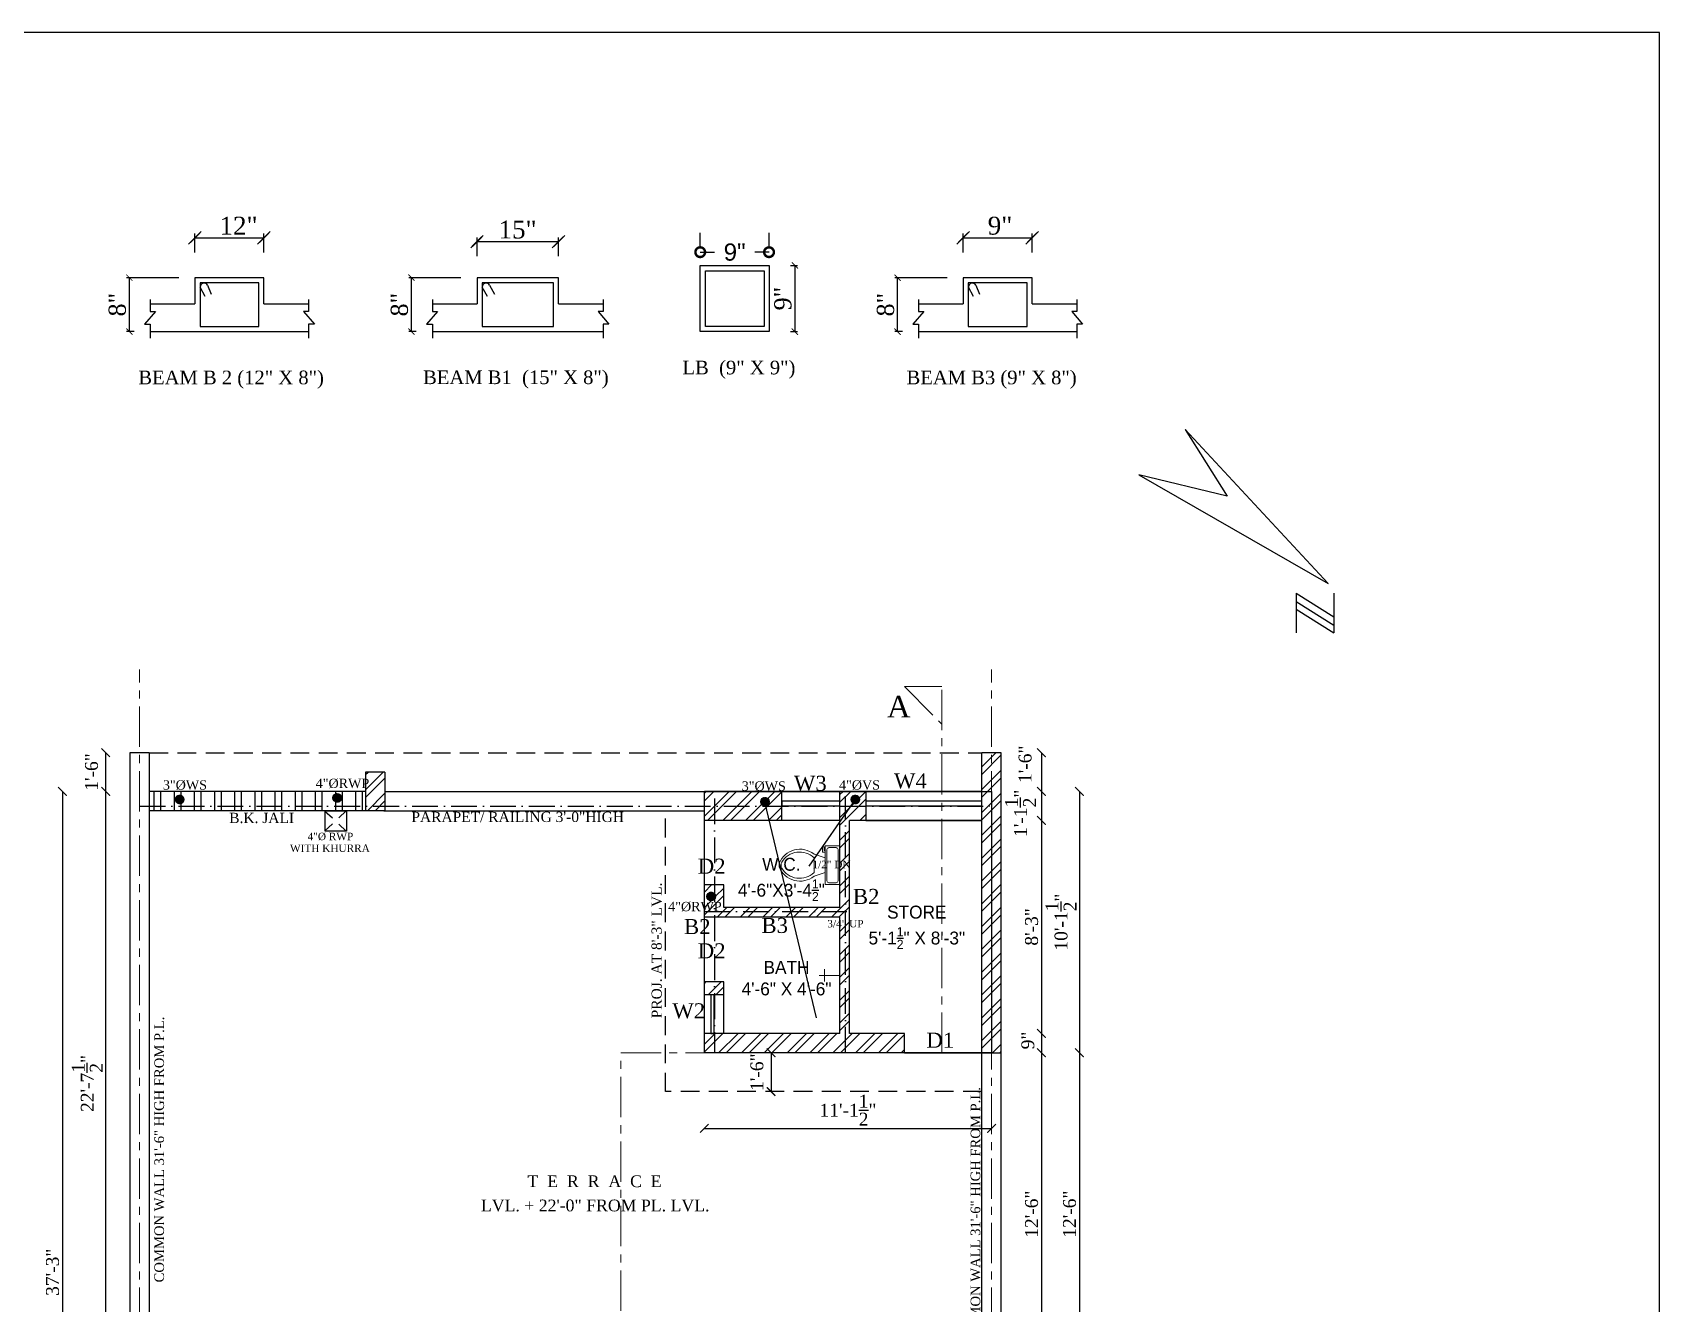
# Model space of a CAD drawing. Header units: feet. Extents: x -3489 to 100857, y -7396 to -4185.
# Drawn here: x 98859 to 99615, y -5627 to -5036 of the extents above; entities that cross this region are included whole.
import ezdxf
from ezdxf.enums import TextEntityAlignment as Align

# ---------------------------------------------------------------- set-up
doc = ezdxf.new("R2010")
doc.units = ezdxf.units.FT
doc.header["$MEASUREMENT"] = 0
for name, pattern in [('ACAD_ISO10W100', [18, 12, -3, 0, -3]), ('CENTER', [2, 1.25, -0.25, 0.25, -0.25]), ('DASHDOTX2', [2, 1, -0.5, 0, -0.5]), ('HIDDEN', [0.375, 0.25, -0.125])]:
    doc.linetypes.add(name, pattern=pattern)
for name, color, linetype, lineweight in [('BEAM', 5, 'DASHDOTX2', 30), ('Grid', 252, 'CENTER', 20), ('SANITARY', 140, 'Continuous', 13)]:
    doc.layers.add(name, color=color, linetype=linetype, lineweight=lineweight)
doc.layers.add('BLK_1_FLR_2_BLT_UP_AREA', color=7, linetype='Continuous', plot=False)
for name, color, linetype in [('DIMENSION', 5, 'Continuous'), ('JOINERY TEXT', 170, 'Continuous'), ('PROJECTION', 7, 'HIDDEN'), ('SEWERAGE', 163, 'Continuous'), ('SEWRAGE', 35, 'Continuous'), ('TEXT', 5, 'Continuous'), ('TOILET FIXTURES', 35, 'Continuous'), ('WALL', 1, 'Continuous')]:
    doc.layers.add(name, color=color, linetype=linetype)
doc.styles.add('33', font='arial.ttf', dxfattribs={"height": 8})
doc.styles.add('VEENI', font='times.ttf')
doc.styles.add('VEENU', font='times.ttf')
doc.styles.add('VINOD', font='times.ttf')
doc.dimstyles.new('Standard$0', dxfattribs={"dimtxt": 9, "dimasz": 9, "dimexe": 9, "dimexo": 9, "dimgap": 4.8125, "dimtad": 0, "dimdec": 3, "dimzin": 3, "dimdsep": 46, "dimlunit": 4, "dimtxsty": '33', "dimblk": 'DOTSMALL', "dimblk1": 'ARCHTICK', "dimblk2": 'ARCHTICK', "dimcen": 0.09, "dimclrd": 256, "dimclre": 256, "dimclrt": 256, "dimadec": 0, "dimazin": 0, "dimtfac": 0.75, "dimtdec": 3, "dimtix": 1, "dimtofl": 0, "dimtmove": 2, "dimatfit": 3, "dimldrblk": 'DOTSMALL', "dimfxl": 1, "dimtolj": 1, "dimtzin": 0, "dimlwd": -1, "dimlwe": -1, "dimarcsym": 0})
pattern_1 = [(45, (6150.185, -416.4895), (-5.30330086, 5.30330086), []), (45, (6153.7204, -416.4895), (-5.30330086, 5.30330086), [])]

# ---------------------------------------------------------------- blocks, each defined once
blk = doc.blocks.new('_ArchTick')
at = {"color": 0, "linetype": 'ByBlock', "const_width": 0.15}
blk.add_lwpolyline([(-0.5, -0.5), (0.5, 0.5)], dxfattribs=at)
blk = doc.blocks.new('*D135')
at = {"transparency": 16777216}
blk.add_line((99328.17, -5370.7), (99328.17, -5388.7), dxfattribs=at)
at = {"layer": 'Defpoints', "color": 0, "transparency": 16777216}
for p in [(99300.5, -5370.7), (99300.5, -5388.7), (99328.17, -5388.7)]:
    blk.add_point(p, dxfattribs=at)
at = {"transparency": 16777216, "xscale": 4, "yscale": 4, "zscale": 4}
for p, rotation in [((99328.17, -5370.7), 90), ((99328.17, -5388.7), 270)]:
    blk.add_blockref('_ArchTick', p, dxfattribs=dict(at, rotation=rotation))
at = {"lineweight": 25, "transparency": 16777216, "insert": (99320.6, -5376.09), "char_height": 6, "attachment_point": 5, "rotation": 90, "style": 'VINOD'}
blk.add_mtext('\\A1;1\'-6"', dxfattribs=at)
blk = doc.blocks.new('*D136')
at = {"transparency": 16777216}
blk.add_line((99328.17, -5388.7), (99328.17, -5402.2), dxfattribs=at)
at = {"layer": 'Defpoints', "color": 0, "transparency": 16777216}
for p in [(99300.5, -5388.7), (99300.5, -5402.2), (99328.17, -5402.2)]:
    blk.add_point(p, dxfattribs=at)
at = {"transparency": 16777216, "xscale": 4, "yscale": 4, "zscale": 4}
for p, rotation in [((99328.17, -5388.7), 90), ((99328.17, -5402.2), 270)]:
    blk.add_blockref('_ArchTick', p, dxfattribs=dict(at, rotation=rotation))
at = {"lineweight": 25, "transparency": 16777216, "insert": (99318.45, -5398.87), "char_height": 6, "attachment_point": 5, "rotation": 90, "style": 'VINOD'}
blk.add_mtext('\\A1;1\'-1{\\H1x;\\S1/2;}"', dxfattribs=at)
blk = doc.blocks.new('*D137')
at = {"transparency": 16777216}
blk.add_line((99328.17, -5402.2), (99328.17, -5501.2), dxfattribs=at)
at = {"layer": 'Defpoints', "color": 0, "transparency": 16777216}
for p in [(99300.5, -5402.2), (99264.5, -5501.2), (99328.17, -5501.2)]:
    blk.add_point(p, dxfattribs=at)
at = {"transparency": 16777216, "xscale": 4, "yscale": 4, "zscale": 4}
for p, rotation in [((99328.17, -5402.2), 90), ((99328.17, -5501.2), 270)]:
    blk.add_blockref('_ArchTick', p, dxfattribs=dict(at, rotation=rotation))
at = {"lineweight": 25, "transparency": 16777216, "insert": (99323.62, -5451.7), "char_height": 6, "attachment_point": 5, "rotation": 90, "style": 'VINOD'}
blk.add_mtext('\\A1;8\'-3"', dxfattribs=at)
blk = doc.blocks.new('*D138')
at = {"transparency": 16777216}
blk.add_line((99328.17, -5501.2), (99328.17, -5510.2), dxfattribs=at)
at = {"layer": 'Defpoints', "color": 0, "transparency": 16777216}
for p in [(99264.5, -5501.2), (99264.5, -5510.2), (99328.17, -5510.2)]:
    blk.add_point(p, dxfattribs=at)
at = {"transparency": 16777216, "xscale": 4, "yscale": 4, "zscale": 4}
for p, rotation in [((99328.17, -5501.2), 90), ((99328.17, -5510.2), 270)]:
    blk.add_blockref('_ArchTick', p, dxfattribs=dict(at, rotation=rotation))
at = {"lineweight": 25, "transparency": 16777216, "insert": (99321.87, -5504.46), "char_height": 6, "attachment_point": 5, "rotation": 90, "style": 'VINOD'}
blk.add_mtext('\\A1;9"', dxfattribs=at)
blk = doc.blocks.new('*D141')
at = {"transparency": 16777216}
blk.add_line((99328.17, -5510.2), (99328.17, -5660.2), dxfattribs=at)
at = {"layer": 'Defpoints', "color": 0, "transparency": 16777216}
for p in [(99264.5, -5510.2), (99264.5, -5660.2), (99328.17, -5660.2)]:
    blk.add_point(p, dxfattribs=at)
at = {"transparency": 16777216, "xscale": 4, "yscale": 4, "zscale": 4}
for p, rotation in [((99328.17, -5510.2), 90), ((99328.17, -5660.2), 270)]:
    blk.add_blockref('_ArchTick', p, dxfattribs=dict(at, rotation=rotation))
at = {"lineweight": 25, "transparency": 16777216, "insert": (99323.62, -5585.2), "char_height": 6, "attachment_point": 5, "rotation": 90, "style": 'VINOD'}
blk.add_mtext('\\A1;12\'-6"', dxfattribs=at)
blk = doc.blocks.new('*D143')
at = {"transparency": 16777216}
blk.add_line((98893.24, -5370.7), (98893.24, -5388.7), dxfattribs=at)
at = {"layer": 'Defpoints', "color": 0, "transparency": 16777216}
for p in [(98913.5, -5370.7), (98893.24, -5388.7), (98913.5, -5388.7)]:
    blk.add_point(p, dxfattribs=at)
at = {"transparency": 16777216, "xscale": 4, "yscale": 4, "zscale": 4}
for p, rotation in [((98893.24, -5370.7), 90), ((98893.24, -5388.7), 270)]:
    blk.add_blockref('_ArchTick', p, dxfattribs=dict(at, rotation=rotation))
at = {"lineweight": 25, "transparency": 16777216, "insert": (98886.69, -5379.7), "char_height": 6, "attachment_point": 5, "rotation": 90, "style": 'VINOD'}
blk.add_mtext('\\A1;1\'-6"', dxfattribs=at)
blk = doc.blocks.new('*D144')
at = {"transparency": 16777216}
blk.add_line((98893.24, -5388.7), (98893.24, -5660.2), dxfattribs=at)
at = {"layer": 'Defpoints', "color": 0, "transparency": 16777216}
for p in [(98913.5, -5388.7), (98893.24, -5660.2), (98904.5, -5660.2)]:
    blk.add_point(p, dxfattribs=at)
at = {"transparency": 16777216, "xscale": 4, "yscale": 4, "zscale": 4}
for p, rotation in [((98893.24, -5388.7), 90), ((98893.24, -5660.2), 270)]:
    blk.add_blockref('_ArchTick', p, dxfattribs=dict(at, rotation=rotation))
at = {"lineweight": 25, "transparency": 16777216, "insert": (98884.69, -5524.45), "char_height": 6, "attachment_point": 5, "rotation": 90, "style": 'VINOD'}
blk.add_mtext('\\A1;22\'-7{\\H1x;\\S1/2;}"', dxfattribs=at)
blk = doc.blocks.new('*D36')
at = {"transparency": 16777216}
blk.add_line((99345.82, -5388.7), (99345.82, -5510.2), dxfattribs=at)
at = {"layer": 'Defpoints', "color": 0, "transparency": 16777216}
for p in [(99328.17, -5388.7), (99328.17, -5510.2), (99345.82, -5510.2)]:
    blk.add_point(p, dxfattribs=at)
at = {"transparency": 16777216, "xscale": 4, "yscale": 4, "zscale": 4}
for p, rotation in [((99345.82, -5388.7), 90), ((99345.82, -5510.2), 270)]:
    blk.add_blockref('_ArchTick', p, dxfattribs=dict(at, rotation=rotation))
at = {"lineweight": 25, "transparency": 16777216, "insert": (99337.28, -5449.45), "char_height": 6, "attachment_point": 5, "rotation": 90, "style": 'VINOD'}
blk.add_mtext('\\A1;10\'-1{\\H1x;\\S1/2;}"', dxfattribs=at)
blk = doc.blocks.new('*D145')
at = {"transparency": 16777216}
blk.add_line((99171.5, -5545.33), (99305, -5545.33), dxfattribs=at)
at = {"layer": 'Defpoints', "color": 0, "transparency": 16777216}
for p in [(99171.5, -5510.2), (99305, -5535.68), (99305, -5545.33)]:
    blk.add_point(p, dxfattribs=at)
at = {"transparency": 16777216, "xscale": 4, "yscale": 4, "zscale": 4, "rotation": 180}
blk.add_blockref('_ArchTick', (99171.5, -5545.33), dxfattribs=at)
at = {"transparency": 16777216, "xscale": 4, "yscale": 4, "zscale": 4}
blk.add_blockref('_ArchTick', (99305, -5545.33), dxfattribs=at)
at = {"lineweight": 25, "transparency": 16777216, "insert": (99238.25, -5536.84), "char_height": 6, "attachment_point": 5, "style": 'VINOD'}
blk.add_mtext('\\A1;11\'-1{\\H1x;\\S1/2;}"', dxfattribs=at)
blk = doc.blocks.new('*D42')
at = {"transparency": 16777216}
blk.add_line((99345.82, -5510.2), (99345.82, -5660.2), dxfattribs=at)
at = {"layer": 'Defpoints', "color": 0, "transparency": 16777216}
for p in [(99348.34, -5510.2), (99309.5, -5660.2), (99345.82, -5660.2)]:
    blk.add_point(p, dxfattribs=at)
at = {"transparency": 16777216, "xscale": 4, "yscale": 4, "zscale": 4}
for p, rotation in [((99345.82, -5510.2), 90), ((99345.82, -5660.2), 270)]:
    blk.add_blockref('_ArchTick', p, dxfattribs=dict(at, rotation=rotation))
at = {"lineweight": 25, "transparency": 16777216, "insert": (99341.27, -5585.2), "char_height": 6, "attachment_point": 5, "rotation": 90, "style": 'VINOD'}
blk.add_mtext('\\A1;12\'-6"', dxfattribs=at)
blk = doc.blocks.new('*D44')
at = {"transparency": 16777216}
blk.add_line((98873.12, -5388.7), (98873.12, -5835.7), dxfattribs=at)
at = {"layer": 'Defpoints', "color": 0, "transparency": 16777216}
for p in [(98893.24, -5388.7), (98873.12, -5835.7), (98893.24, -5835.7)]:
    blk.add_point(p, dxfattribs=at)
at = {"transparency": 16777216, "xscale": 4, "yscale": 4, "zscale": 4}
for p, rotation in [((98873.12, -5388.7), 90), ((98873.12, -5835.7), 270)]:
    blk.add_blockref('_ArchTick', p, dxfattribs=dict(at, rotation=rotation))
at = {"lineweight": 25, "transparency": 16777216, "insert": (98868.56, -5612.2), "char_height": 6, "attachment_point": 5, "rotation": 90, "style": 'VINOD'}
blk.add_mtext('\\A1;37\'-3"', dxfattribs=at)
blk = doc.blocks.new('*D148')
at = {"transparency": 16777216}
blk.add_line((99202.52, -5510.2), (99202.52, -5528.2), dxfattribs=at)
at = {"layer": 'Defpoints', "color": 0, "transparency": 16777216}
for p in [(99204.48, -5510.2), (99202.52, -5528.2), (99204.48, -5528.2)]:
    blk.add_point(p, dxfattribs=at)
at = {"transparency": 16777216, "xscale": 4, "yscale": 4, "zscale": 4}
for p, rotation in [((99202.52, -5510.2), 90), ((99202.52, -5528.2), 270)]:
    blk.add_blockref('_ArchTick', p, dxfattribs=dict(at, rotation=rotation))
at = {"lineweight": 25, "transparency": 16777216, "insert": (99195.96, -5519.2), "char_height": 6, "attachment_point": 5, "rotation": 90, "style": 'VINOD'}
blk.add_mtext('\\A1;1\'-6"', dxfattribs=at)
blk = doc.blocks.new('Toilet - top')
for p, q in [((-10, -8.5), (-8, -8.5)), ((-10, -9.5), (-10, -8.5)), ((-8, -8.5), (-8, -8)), ((-7, -8), (-7, -9.5)), ((-4, -8), (-6, -14)), ((4, -8), (6, -14)), ((9.5, -6), (9.5, -2)), ((-7, -9.5), (-10, -9.5)), ((4, -14), (-4, -14))]:
    blk.add_line(p, q)
blk.add_lwpolyline([(10.5, -8), (10.5, 0), (-10.5, 0), (-10.5, -8)], close=True)
for points in [[(-9.5, -2), (-9.5, -6)], [(8.5, -1), (-8.5, -1)], [(-8.5, -7), (8.5, -7)]]:
    blk.add_lwpolyline(points)
for centre, radius, start, end in [((-8.62, -1.88), 0.884, 81.8699, 188.1301), ((-8.62, -6.12), 0.884, 171.8699, 278.1301), ((8.62, -1.88), 0.884, 351.8699, 98.1301), ((8.62, -6.12), 0.884, 261.8699, 8.1301), ((3.52, -21.58), 12.17, 141.46911, 247.97143), ((4.2, -21.82), 11.33, 136.36773, 238.94682), ((-3.52, -21.58), 12.17, 292.02843, 38.53071), ((-4.2, -21.82), 11.33, 301.05301, 43.63209), ((0, -27.88), 4, 245.73182, 294.26817), ((0, -29), 4, 254.86053, 285.13947)]:
    blk.add_arc(centre, radius, start, end)
blk = doc.blocks.new('*D155')
at = {"layer": 'Defpoints', "color": 0, "transparency": 16777216}
for p in [(99035.36, -5149.94), (99065.84, -5149.94), (99045.1, -5175)]:
    blk.add_point(p, dxfattribs=at)
at = {"layer": 'DIMENSION', "transparency": 16777216}
for p, q in [((99058.34, -5149.94), (99034.11, -5149.94)), ((99035.36, -5175), (99035.36, -5149.94)), ((99037.6, -5175), (99034.11, -5175))]:
    blk.add_line(p, q, dxfattribs=at)
at = {"layer": 'DIMENSION', "transparency": 16777216, "xscale": 2.875, "yscale": 2.875, "zscale": 2.875}
for p, rotation in [((99035.36, -5149.94), 90), ((99035.36, -5175), 270)]:
    blk.add_blockref('_ArchTick', p, dxfattribs=dict(at, rotation=rotation))
at = {"layer": 'DIMENSION', "transparency": 16777216, "insert": (99029.79, -5162.47), "char_height": 8, "attachment_point": 5, "rotation": 90, "style": 'VINOD'}
blk.add_mtext('\\A1;8"', dxfattribs=at)
blk = doc.blocks.new('*D53')
at = {"layer": 'Defpoints', "color": 0, "transparency": 16777216}
for p in [(98904.25, -5149.94), (98934.73, -5149.94), (98913.99, -5175)]:
    blk.add_point(p, dxfattribs=at)
at = {"layer": 'DIMENSION', "transparency": 16777216}
for p, q in [((98927.23, -5149.94), (98903, -5149.94)), ((98904.25, -5175), (98904.25, -5149.94)), ((98906.49, -5175), (98903, -5175))]:
    blk.add_line(p, q, dxfattribs=at)
at = {"layer": 'DIMENSION', "transparency": 16777216, "xscale": 2.875, "yscale": 2.875, "zscale": 2.875}
for p, rotation in [((98904.25, -5149.94), 90), ((98904.25, -5175), 270)]:
    blk.add_blockref('_ArchTick', p, dxfattribs=dict(at, rotation=rotation))
at = {"layer": 'DIMENSION', "transparency": 16777216, "insert": (98898.68, -5162.47), "char_height": 8, "attachment_point": 5, "rotation": 90, "style": 'VINOD'}
blk.add_mtext('\\A1;8"', dxfattribs=at)
blk = doc.blocks.new('_DotSmall')
at = {"color": 0, "linetype": 'ByBlock', "const_width": 0.5}
blk.add_lwpolyline([(-0.0625, 0, 1), (0.0625, 0, 1)], format="xyb", close=True, dxfattribs=at)
blk = doc.blocks.new('*D156')
at = {"layer": 'Defpoints', "color": 0, "transparency": 16777216}
for p in [(99169.59, -5138.08), (99169.59, -5144.3), (99201.56, -5144.3)]:
    blk.add_point(p, dxfattribs=at)
at = {"layer": 'DIMENSION', "transparency": 16777216}
for p, q in [((99169.59, -5135.3), (99169.59, -5129.08)), ((99201.56, -5135.3), (99201.56, -5129.08)), ((99169.59, -5138.08), (99176.17, -5138.08)), ((99201.56, -5138.08), (99194.99, -5138.08))]:
    blk.add_line(p, q, dxfattribs=at)
at = {"layer": 'DIMENSION', "transparency": 16777216, "xscale": 9, "yscale": 9, "zscale": 9, "rotation": 180}
blk.add_blockref('_DotSmall', (99169.59, -5138.08), dxfattribs=at)
at = {"layer": 'DIMENSION', "transparency": 16777216, "xscale": 9, "yscale": 9, "zscale": 9}
blk.add_blockref('_DotSmall', (99201.56, -5138.08), dxfattribs=at)
at = {"layer": 'DIMENSION', "transparency": 16777216, "insert": (99185.58, -5138.08), "char_height": 8, "attachment_point": 5, "style": '33'}
blk.add_mtext('\\A1;9"', dxfattribs=at)
blk = doc.blocks.new('*D54')
at = {"layer": 'Defpoints', "color": 0, "transparency": 16777216}
for p in [(99203.99, -5144.3), (99203.99, -5175), (99213.59, -5175)]:
    blk.add_point(p, dxfattribs=at)
at = {"layer": 'DIMENSION', "transparency": 16777216}
for p, q in [((99211.49, -5144.3), (99214.84, -5144.3)), ((99213.59, -5144.3), (99213.59, -5175)), ((99211.49, -5175), (99214.84, -5175))]:
    blk.add_line(p, q, dxfattribs=at)
at = {"layer": 'DIMENSION', "transparency": 16777216, "xscale": 2.875, "yscale": 2.875, "zscale": 2.875}
for p, rotation in [((99213.59, -5144.3), 90), ((99213.59, -5175), 270)]:
    blk.add_blockref('_ArchTick', p, dxfattribs=dict(at, rotation=rotation))
at = {"layer": 'DIMENSION', "transparency": 16777216, "insert": (99208.01, -5159.65), "char_height": 8, "attachment_point": 5, "rotation": 90, "style": 'VINOD'}
blk.add_mtext('\\A1;9"', dxfattribs=at)
blk = doc.blocks.new('*D55')
at = {"layer": 'Defpoints', "color": 0, "transparency": 16777216}
for p in [(99261.31, -5149.94), (99291.8, -5149.94), (99271.06, -5175)]:
    blk.add_point(p, dxfattribs=at)
at = {"layer": 'DIMENSION', "transparency": 16777216}
for p, q in [((99284.3, -5149.94), (99260.06, -5149.94)), ((99261.31, -5175), (99261.31, -5149.94)), ((99263.56, -5175), (99260.06, -5175))]:
    blk.add_line(p, q, dxfattribs=at)
at = {"layer": 'DIMENSION', "transparency": 16777216, "xscale": 2.875, "yscale": 2.875, "zscale": 2.875}
for p, rotation in [((99261.31, -5149.94), 90), ((99261.31, -5175), 270)]:
    blk.add_blockref('_ArchTick', p, dxfattribs=dict(at, rotation=rotation))
at = {"layer": 'DIMENSION', "transparency": 16777216, "insert": (99255.74, -5162.47), "char_height": 8, "attachment_point": 5, "rotation": 90, "style": 'VINOD'}
blk.add_mtext('\\A1;8"', dxfattribs=at)

msp = doc.modelspace()

# ---------------------------------------------------------------- hatches: boundary and pattern name
at = {"layer": 'SEWRAGE'}
h = msp.add_hatch(dxfattribs=at)
h.set_pattern_fill('ANSI31', color=256, style=0)
h.set_pattern_definition([(45, (127156.98285, 8094.56675), (-0.08838834765, 0.08838834765), [])])
h.paths.add_polyline_path([(98925.64481, -5392.48946, 1), (98929.64481, -5392.48946, 1)])
h = msp.add_hatch(dxfattribs=at)
h.set_pattern_fill('ANSI31', color=256, style=0)
h.set_pattern_definition([(45, (127230.20604, 8095.31531), (-0.08838834765, 0.08838834765), [])])
h.paths.add_polyline_path([(98998.868, -5391.7409, 1), (99002.868, -5391.7409, 1)])
h = msp.add_hatch(dxfattribs=at)
h.set_pattern_fill('ANSI31', color=256, style=0)
h.set_pattern_definition([(45, (127429.02293, 8093.56675), (-0.08838834765, 0.08838834765), [])])
h.paths.add_polyline_path([(99197.68489, -5393.48946, 1), (99201.68489, -5393.48946, 1)])
h = msp.add_hatch(dxfattribs=at)
h.set_pattern_fill('ANSI31', color=256, style=0)
h.set_pattern_definition([(45, (127471.02293, 8094.56675), (-0.08838834765, 0.08838834765), [])])
h.paths.add_polyline_path([(99239.68489, -5392.48946, 1), (99243.68489, -5392.48946, 1)])
h = msp.add_hatch(dxfattribs=at)
h.set_pattern_fill('ANSI31', color=256, style=0)
h.set_pattern_definition([(45, (127404.02293, 8049.56675), (-0.08838834765, 0.08838834765), [])])
h.paths.add_polyline_path([(99172.68489, -5437.48946, 1), (99176.68489, -5437.48946, 1)])
at = {"layer": 'WALL'}
h = msp.add_hatch(dxfattribs=at)
h.set_pattern_fill('ANSI32', color=0, scale=20)
h.set_pattern_definition(pattern_1)
h.paths.add_polyline_path([(99309.5, -5370.69855), (99300.5, -5370.69855), (99300.5, -5510.19855), (99309.5, -5510.19855)])
h.paths.add_polyline_path([(99240.54509, -5394.13289, -0.245886455), (99239.68489, -5392.48946, -1), (99243.68489, -5392.48946, -0.605282722), (99240.54509, -5394.13289), (99234.5, -5402.84906), (99234.5, -5442.69855), (99211.43631, -5442.69855), (99212.51094, -5447.19855), (99234.5, -5447.19855), (99234.5, -5501.19855), (99180.5, -5501.19855), (99171.5, -5501.19855), (99171.5, -5510.19855), (99264.5, -5510.19855), (99264.5, -5501.19855), (99239, -5501.19855), (99239, -5402.19855), (99246.5138, -5402.19855), (99246.5138, -5388.69855), (99234.5, -5388.69855), (99234.5, -5402.84906)])
h.paths.add_polyline_path([(99197.68489, -5393.48946, -1), (99201.68489, -5393.48946, -0.347106941), (99200.14943, -5395.43476), (99201.76467, -5402.19855), (99207.5, -5402.19855), (99207.5, -5388.69855), (99171.5, -5388.69855), (99171.5, -5402.19855), (99201.76467, -5402.19855), (99200.14943, -5395.43476, -0.484663124)])
h.paths.add_polyline_path([(99180.5, -5432.19855), (99171.5, -5432.19855), (99171.5, -5447.19855), (99212.51094, -5447.19855), (99211.43631, -5442.69855), (99180.5, -5442.69855)])
h.paths.add_polyline_path([(99176.68489, -5437.48946, -1), (99172.68489, -5437.48946, -1)], flags=16)
h.paths.add_polyline_path([(99180.5, -5477.19855), (99171.5, -5477.19855), (99171.5, -5483.19855), (99180.5, -5483.19855)], flags=17)
h.paths.add_polyline_path([(99153.83461, -5445.60204), (99180.41813, -5445.60204), (99180.41813, -5438.81426), (99153.83461, -5438.81426)], flags=9)
h = msp.add_hatch(dxfattribs=at)
h.set_pattern_fill('ANSI32', color=0, scale=20)
h.set_pattern_definition(pattern_1)
h.paths.add_polyline_path([(99023, -5379.69855), (99014, -5379.69855), (99014, -5397.68003), (99023, -5397.68003)])
h.paths.add_polyline_path([(98990.01773, -5388.35348), (99016.60125, -5388.35348), (99016.60125, -5381.5657), (98990.01773, -5381.5657)], flags=9)
at = {"layer": 'WALL', "ltscale": 200}
h = msp.add_hatch(dxfattribs=at)
h.set_pattern_fill('ANSI32', color=256, scale=25, angle=45)
h.set_pattern_definition([(90, (6150.185, -416.489), (-9.375, 2e-15), []), (90, (6153.31, -413.364), (-9.375, 2e-15), [])])
h.paths.add_polyline_path([(99014, -5388.69855), (98913.5, -5388.69855), (98913.5, -5397.68003), (99014, -5397.68003)])

# ---------------------------------------------------------------- linework, layer by layer
at = {"color": 7}
for p, q in [((98966.81227, -5149.94479), (98934.72916, -5149.94479)), ((98934.72916, -5149.94479), (98934.72916, -5162.11193)), ((98964.43574, -5152.32132), (98937.10569, -5152.32132)), ((98937.10569, -5152.32132), (98937.10569, -5172.62282)), ((98939.53994, -5158.62292), (98937.19108, -5154.4013)), ((98940.59958, -5153.4714), (98942.27216, -5157.65657)), ((98964.43574, -5172.62282), (98964.43574, -5152.32132)), ((98966.81227, -5162.11193), (98966.81227, -5149.94479)), ((99065.83775, -5149.94479), (99065.83775, -5162.11193)), ((99103.76554, -5149.94479), (99065.83775, -5149.94479)), ((99068.21428, -5152.32132), (99068.21428, -5172.62282)), ((99101.38901, -5152.32132), (99068.21428, -5152.32132)), ((99070.64853, -5158.62292), (99068.29966, -5154.4013)), ((99071.70816, -5153.4714), (99073.97231, -5157.65657)), ((99101.38901, -5172.62282), (99101.38901, -5152.32132)), ((99103.76554, -5162.11193), (99103.76554, -5149.94479)), ((99323.8793, -5149.94479), (99291.7962, -5149.94479)), ((99291.7962, -5149.94479), (99291.7962, -5162.11193)), ((99321.50278, -5152.32132), (99294.17273, -5152.32132)), ((99294.17273, -5152.32132), (99294.17273, -5172.62282)), ((99296.60698, -5158.62292), (99294.25811, -5154.4013)), ((99297.66661, -5153.4714), (99299.3392, -5157.65657)), ((99321.50278, -5172.62282), (99321.50278, -5152.32132)), ((99323.8793, -5162.11193), (99323.8793, -5149.94479)), ((98913.9947, -5162.11193), (98934.72916, -5162.11193)), ((98966.81227, -5162.11193), (98987.54673, -5162.11193)), ((98987.54673, -5160.13849), (98987.54673, -5165.67094)), ((99045.10329, -5160.13849), (99045.10329, -5165.67094)), ((99045.10329, -5162.11193), (99065.83775, -5162.11193)), ((99103.76554, -5162.11193), (99124.5, -5162.11193)), ((99124.5, -5160.13849), (99124.5, -5165.67094)), ((99271.06174, -5162.11193), (99291.7962, -5162.11193)), ((99323.8793, -5162.11193), (99344.61376, -5162.11193)), ((99344.61376, -5160.13849), (99344.61376, -5165.67094)), ((98916.37986, -5165.67094), (98911.31482, -5171.516)), ((98911.31482, -5171.516), (98913.9947, -5171.516)), ((98913.9947, -5165.67094), (98916.37986, -5165.67094)), ((98913.9947, -5171.516), (98913.9947, -5178)), ((98987.54673, -5165.67094), (98985.16157, -5165.67094)), ((98985.16157, -5165.67094), (98990.22662, -5171.516)), ((98990.22662, -5171.516), (98987.54673, -5171.516)), ((98987.54673, -5171.516), (98987.54673, -5178)), ((99047.48845, -5165.67094), (99042.4234, -5171.516)), ((99042.4234, -5171.516), (99045.10329, -5171.516)), ((99045.10329, -5165.67094), (99047.48845, -5165.67094)), ((99045.10329, -5171.516), (99045.10329, -5178)), ((99122.11484, -5165.67094), (99127.17989, -5171.516)), ((99124.5, -5165.67094), (99122.11484, -5165.67094)), ((99124.5, -5171.516), (99124.5, -5178)), ((99127.17989, -5171.516), (99124.5, -5171.516)), ((99273.4469, -5165.67094), (99268.38185, -5171.516)), ((99268.38185, -5171.516), (99271.06174, -5171.516)), ((99271.06174, -5165.67094), (99273.4469, -5165.67094)), ((99271.06174, -5171.516), (99271.06174, -5178)), ((99344.61376, -5165.67094), (99342.2286, -5165.67094)), ((99342.2286, -5165.67094), (99347.29365, -5171.516)), ((99347.29365, -5171.516), (99344.61376, -5171.516)), ((99344.61376, -5171.516), (99344.61376, -5178)), ((98913.9947, -5174.99935), (98987.54673, -5174.99935)), ((98937.10569, -5172.62282), (98964.43574, -5172.62282)), ((99045.10329, -5174.99935), (99124.5, -5174.99935)), ((99068.21428, -5172.62282), (99101.38901, -5172.62282)), ((99271.06174, -5174.99935), (99344.61376, -5174.99935)), ((99294.17273, -5172.62282), (99321.50278, -5172.62282))]:
    msp.add_line(p, q, dxfattribs=at)
for points in [[(99169.58966, -5144.30034), (99201.56342, -5144.30034), (99201.56342, -5174.99935), (99169.58966, -5174.99935)], [(99171.96619, -5146.67687), (99199.29624, -5146.67687), (99199.29624, -5172.62282), (99171.96619, -5172.62282)]]:
    msp.add_lwpolyline(points, close=True, dxfattribs=at)
for centre in [(98938.97391, -5154.22438), (99070.08249, -5154.22438), (99296.04094, -5154.22438)]:
    msp.add_arc(centre, 1.79159, 24.85269307, 185.66702544, dxfattribs=at)
at = {"layer": 'BEAM', "color": 5, "linetype": 'ACAD_ISO10W100', "lineweight": -3}
for p, q in [((99237.14481, -5510.19855), (99237.14481, -5390.98946)), ((98909, -5395.48946), (99305, -5395.48946)), ((99176.14481, -5391.98946), (99176.14481, -5510.19855)), ((99171.5, -5444.48946), (99239, -5444.48946))]:
    msp.add_line(p, q, dxfattribs=at)
at = {"layer": 'BLK_1_FLR_2_BLT_UP_AREA', "color": 25}
msp.add_lwpolyline([(99171.5, -5388.69855), (99305, -5388.69855), (99305, -5510.19855), (99171.5, -5510.19855)], close=True, dxfattribs=at)
at = {"layer": 'DIMENSION'}
for p, q in [((98937.6646, -5128.45119), (98931.79373, -5134.32206)), ((98934.72916, -5138.20306), (98934.72916, -5129.42967)), ((98934.72916, -5131.38662), (98966.81227, -5131.38662)), ((98963.87684, -5134.32206), (98969.7477, -5128.45119)), ((98966.81227, -5138.20306), (98966.81227, -5129.42967)), ((99068.77318, -5130.2569), (99062.90232, -5136.12776)), ((99065.83775, -5140.00876), (99065.83775, -5131.23537)), ((99065.83775, -5133.19233), (99103.76554, -5133.19233)), ((99100.83011, -5136.12776), (99106.70097, -5130.2569)), ((99103.76554, -5140.00876), (99103.76554, -5131.23537)), ((99294.73163, -5128.45119), (99288.86077, -5134.32206)), ((99291.7962, -5138.20306), (99291.7962, -5129.42967)), ((99291.7962, -5131.38662), (99323.8793, -5131.38662)), ((99320.94387, -5134.32206), (99326.81473, -5128.45119)), ((99323.8793, -5138.20306), (99323.8793, -5129.42967)), ((98913.9947, -5160.13849), (98913.9947, -5165.67094)), ((99271.06174, -5160.13849), (99271.06174, -5165.67094))]:
    msp.add_line(p, q, dxfattribs=at)
at = {"layer": 'Grid', "color": 7, "ltscale": 15}
for p, q in [((98909, -5878.01757), (98909, -5331.98946)), ((99305, -5878.01757), (99305, -5331.98946))]:
    msp.add_line(p, q, dxfattribs=at)
msp.add_lwpolyline([(99132.67609, -5870.13764), (99132.67609, -5510.19855), (99281.82491, -5510.19855), (99281.82491, -5339.98946), (99264.53274, -5339.98946), (99281.82491, -5357.39312)], dxfattribs=at)
at = {"layer": 'PROJECTION', "ltscale": 35}
for p, q in [((98913.5, -5370.69855), (99300.5, -5370.69855)), ((99153.5, -5528.19855), (99153.5, -5397.68003)), ((99300.5, -5528.19855), (99153.5, -5528.19855))]:
    msp.add_line(p, q, dxfattribs=at)
at = {"layer": 'SANITARY'}
for p, q in [((99234.5, -5474.19855), (99224.81372, -5474.19855)), ((99234.5, -5474.19855), (99224.81372, -5474.19855)), ((99227.37093, -5471.33265), (99227.37093, -5477.06445)), ((99227.37093, -5471.33265), (99227.37093, -5477.06445))]:
    msp.add_line(p, q, dxfattribs=at)
at = {"layer": 'SEWERAGE', "lineweight": -3, "ltscale": 0.5}
for p, q in [((98995.15697, -5397.84095), (98998.72259, -5401.0167)), ((99001.68489, -5400.98946), (99005.03481, -5397.6945)), ((98995.15697, -5407.01813), (98998.72259, -5403.84238)), ((99001.68489, -5403.86962), (99005.03481, -5407.16458))]:
    msp.add_line(p, q, dxfattribs=at)
msp.add_lwpolyline([(98995.22609, -5397.69398), (99005.10502, -5397.69398), (99005.10502, -5407.1651), (98995.22609, -5407.1651)], close=True, dxfattribs=at)
at = {"layer": 'SEWRAGE'}
for centre in [(98927.64481, -5392.48946), (99000.868, -5391.7409), (99199.68489, -5393.48946), (99241.68489, -5392.48946), (99174.68489, -5437.48946)]:
    msp.add_circle(centre, 2, dxfattribs=at)
at = {"layer": 'TOILET FIXTURES', "lineweight": -3}
for p, q in [((99223.68489, -5493.98946), (99199.68489, -5393.48946)), ((99220.18489, -5423.48946), (99241.68489, -5392.48946))]:
    msp.add_line(p, q, dxfattribs=at)
at = {"layer": 'WALL'}
for p, q in [((99446.5, -5296.5), (99446.5, -5315)), ((99446.5, -5296.5), (99464, -5307.5)), ((99446.5, -5300.5), (99464, -5311.5)), ((99464, -5296.5), (99464, -5315)), ((99446.5, -5304), (99464, -5315)), ((98913.5, -5388.69855), (98913.5, -5397.68003)), ((99180.5, -5483.19855), (99171.5, -5483.19855)), ((99180.5, -5501.19855), (99171.5, -5501.19855)), ((99264.5, -5510.19855), (99309.5, -5510.19855))]:
    msp.add_line(p, q, dxfattribs=at)
at = {"layer": 'WALL', "ltscale": 200}
for p, q in [((98913.5, -5370.69855), (98904.5, -5370.69855)), ((98904.5, -5370.69855), (98904.5, -5853.69855)), ((98913.5, -5370.69855), (98913.5, -5388.69855)), ((99309.5, -5370.69855), (99300.5, -5370.69855)), ((99300.5, -5660.19855), (99300.5, -5370.69855)), ((99309.5, -5853.69855), (99309.5, -5370.69855)), ((99023, -5379.69855), (99014, -5379.69855)), ((99014, -5379.69855), (99014, -5397.68003)), ((99023, -5379.69855), (99023, -5397.68003)), ((99014, -5388.69855), (98913.5, -5388.69855)), ((99023, -5388.69855), (99171.5, -5388.69855)), ((99300.5, -5388.69855), (99171.5, -5388.69855)), ((99180.5, -5388.69855), (99171.5, -5388.69855)), ((99171.5, -5402.19855), (99171.5, -5388.69855)), ((99180.5, -5388.69855), (99180.5, -5388.69855)), ((99207.5, -5402.19855), (99207.5, -5388.69855)), ((99234.5, -5442.69855), (99234.5, -5388.69855)), ((99023, -5397.68003), (98913.5, -5397.68003)), ((98913.5, -5397.68003), (98913.5, -5510.19855)), ((99022.59213, -5397.68003), (99171.09213, -5397.68003)), ((99234.5, -5402.19855), (99171.5, -5402.19855)), ((99239, -5501.19855), (99239, -5402.19855)), ((99300.5, -5402.19855), (99239, -5402.19855)), ((99171.5, -5447.19855), (99171.5, -5432.19855)), ((99180.5, -5432.19855), (99171.5, -5432.19855)), ((99180.5, -5442.69855), (99180.5, -5432.19855)), ((99234.5, -5442.69855), (99180.5, -5442.69855)), ((99234.5, -5447.19855), (99171.5, -5447.19855)), ((99234.5, -5501.19855), (99234.5, -5447.19855)), ((99171.5, -5510.19855), (99171.5, -5477.19855)), ((99180.5, -5477.19855), (99171.5, -5477.19855)), ((99180.5, -5501.19855), (99180.5, -5477.19855)), ((99234.5, -5501.19855), (99180.5, -5501.19855)), ((99264.5, -5501.19855), (99239, -5501.19855)), ((99264.5, -5510.19855), (99264.5, -5501.19855)), ((98913.5, -5510.19855), (98913.5, -5646.69855)), ((99264.5, -5510.19855), (99171.5, -5510.19855))]:
    msp.add_line(p, q, dxfattribs=at)
at = {"layer": 'WALL'}
for points in [[(97887.42476, -5937.12611), (99615.42476, -5937.12611), (99615.42476, -5036), (97887.42476, -5036)], [(99176, -5483.19855), (99174.51446, -5483.19855), (99174.51446, -5501.19855), (99176, -5501.19855)]]:
    msp.add_lwpolyline(points, close=True, dxfattribs=at)
msp.add_lwpolyline([(99461.5, -5292), (99395, -5220.5), (99414.5, -5251.5), (99373.5, -5241.5), (99461.5, -5292)], dxfattribs=at)
at = {"layer": 'WALL', "ltscale": 200}
for points in [[(99246.5138, -5402.19855), (99300.5, -5402.19855), (99300.5, -5388.69855), (99246.5138, -5388.69855)], [(99207.5, -5395.44855), (99234.5, -5395.44855), (99234.5, -5393.27156), (99207.5, -5393.27156)], [(99246.5138, -5395.44855), (99300.5, -5395.44855), (99300.5, -5393.22613), (99246.5138, -5393.22613)]]:
    msp.add_lwpolyline(points, close=True, dxfattribs=at)

# ---------------------------------------------------------------- block references
at = {"layer": 'DIMENSION', "xscale": 4.516050000001996, "yscale": 4.516050000001996, "zscale": 4.516050000001996}
for p in [(98934.72916, -5131.38662), (98966.81227, -5131.38662), (99065.83775, -5133.19233), (99103.76554, -5133.19233), (99291.7962, -5131.38662), (99323.8793, -5131.38662)]:
    msp.add_blockref('_ArchTick', p, dxfattribs=at)
at = {"layer": 'SANITARY', "xscale": 0.8571428571428572, "yscale": 0.8571428571428572, "zscale": 0.8571428571428572, "rotation": 269.9999999999999}
msp.add_blockref('Toilet - top', (99234.5, -5422.98946), dxfattribs=at)

# ---------------------------------------------------------------- texts
at = {"char_height": 6, "width": 69.2159404, "attachment_point": 2}
for s, insert in [('\\A1;\\pi4.08,t20.0802;{\\fUtsaah|b0|i0|c0|p34;W.C.\\P4\'-6"X3\'-4\\H0.7x;\\S1/2;\\H1.429x;" }', (99205.25118, -5419.58197)), ('\\A1;\\pi4.08,t20.0802;{\\fUtsaah|b0|i0|c0|p34;STORE\\P5\'-1\\H0.7x;\\S1/2;\\H1.4286x;" X 8\'-3\\H1.0003x;"\\fArial|b0|i0|c186|p34; }', (99268.21809, -5441.80062)), ('\\A1;\\pi4.08,t20.0802;{\\fUtsaah|b0|i0|c0|p34;BATH\\P4\'-6" X 4\'-6\\H1.0003x;"\\fArial|b0|i0|c186|p34; }', (99207.65186, -5467.48946))]:
    msp.add_mtext(s, dxfattribs=dict(at, insert=insert))
at = {"layer": 'DIMENSION', "style": 'VEENU'}
for s, p in [('12"', (98946.16047, -5129.91891)), ('15"', (99075.84297, -5131.72461)), ('9"', (99303.2275, -5129.91891))]:
    msp.add_text(s, height=8.317059, dxfattribs=at).set_placement(p)
at = {"layer": 'JOINERY TEXT', "style": 'VEENI'}
for s, p in [('W3', (99220.75254, -5384.96952)), ('W4', (99267.28278, -5383.89765)), ('D2', (99174.90223, -5423.41711)), ('B2', (99246.71589, -5437.49703)), ('B2', (99168.21589, -5451.49703)), ('B3', (99204.21589, -5450.99703)), ('D2', (99174.90223, -5462.77499)), ('W2', (99164.24065, -5490.72492)), ('D1', (99281.16803, -5504.30601))]:
    msp.add_text(s, height=7, dxfattribs=at).set_placement(p, align=Align.MIDDLE)
at = {"layer": 'TEXT', "style": 'VINOD'}
msp.add_text('A', height=10.08, dxfattribs=at).set_placement((99261.84555, -5349.25724), align=Align.MIDDLE)
at = {"layer": 'TEXT', "color": 5, "style": 'VINOD'}
for s, height, p in [('B.K. JALI', 4.754888, (98965.74228, -5401.05249)), ('PARAPET/ RAILING 3\'-0"HIGH', 4.7548879, (99084.74228, -5400.55249)), ('T  E  R  R  A  C  E', 5.4638313, (99120.48349, -5569.89907)), ('LVL. + 22\'-0" FROM PL. LVL.', 5.4638313, (99120.76386, -5581.16716))]:
    msp.add_text(s, height=height, dxfattribs=at).set_placement(p, align=Align.MIDDLE)
msp.add_text('PROJ. AT 8\'-3" LVL.', height=4.7548879, rotation=90, dxfattribs=at).set_placement((99149.34784, -5462.62021), align=Align.MIDDLE)
at = {"layer": 'TEXT', "color": 5, "char_height": 4.5, "width": 270.9709715, "attachment_point": 2, "rotation": 90, "style": 'VINOD'}
for insert in [(98915.86922, -5555.15116), (99295.24127, -5587.89233)]:
    msp.add_mtext('COMMON WALL 31\'-6" HIGH FROM P.L.', dxfattribs=dict(at, insert=insert))
at = {"layer": 'TOILET FIXTURES', "lineweight": -3, "style": 'VEENI'}
for s, height, p in [('3"%%CWS', 4.33755, (98930.08629, -5385.70815)), ('4"%%CRWP', 4.33755, (99003.30949, -5384.95959)), ('3"%%CWS', 4.33755, (99199.12637, -5386.20815)), ('4"%%CVS', 4.33755, (99243.62637, -5385.70815)), ('WITH KHURRA', 3.47004, (98997.46543, -5415.14307)), ('4"%%C RWP', 3.47004, (98997.7159, -5409.64036)), ('1/2" DN', 3.47004, (99230.5801, -5422.67681)), ('4"%%CRWP', 4.33755, (99167.12637, -5442.20815)), ('3/4" UP', 3.47004, (99237.0801, -5450.17681))]:
    msp.add_text(s, height=height, dxfattribs=at).set_placement(p, align=Align.MIDDLE)
at = {"layer": 'WALL', "color": 7, "style": 'VEENU'}
for s, p in [('BEAM B 2 (12" X 8")', (98908.41637, -5199.48576)), ('BEAM B1  (15" X 8")', (99040.78009, -5199.40671)), ('LB  (9" X 9")', (99161.33402, -5194.86869)), ('BEAM B3 (9" X 8")', (99265.4834, -5199.48576))]:
    msp.add_text(s, height=6.3374031, dxfattribs=at).set_placement(p)

# ---------------------------------------------------------------- dimensions: what is measured, and where the dimension line sits
at = {"lineweight": 25}
for base, p1, p2, picture, middle in [((98893.23932, -5388.69855), (98913.5, -5370.69855), (98913.5, -5388.69855), '*D143', (98886.68741, -5379.69855)), ((98873.11638, -5835.69855), (98893.23932, -5388.69855), (98893.23932, -5835.69855), '*D44', (98868.55582, -5612.19855)), ((98893.23932, -5660.19855), (98913.5, -5388.69855), (98904.5, -5660.19855), '*D144', (98884.69174, -5524.44855)), ((99345.82298, -5510.19855), (99328.17317, -5388.69855), (99328.17317, -5510.19855), '*D36', (99337.28405, -5449.44855)), ((99328.17317, -5501.19855), (99300.5, -5402.19855), (99264.5, -5501.19855), '*D137', (99323.62126, -5451.69855)), ((99202.51631, -5528.19855), (99204.47735, -5510.19855), (99204.47735, -5528.19855), '*D148', (99195.96439, -5519.19855)), ((99328.17317, -5660.19855), (99264.5, -5510.19855), (99264.5, -5660.19855), '*D141', (99323.62126, -5585.19855)), ((99345.82298, -5660.19855), (99348.3414, -5510.19855), (99309.5, -5660.19855), '*D42', (99341.27107, -5585.19855))]:
    dim = msp.add_linear_dim(base=base, p1=p1, p2=p2, angle=90, dimstyle='Standard$0', override={"dimtxt": 6, "dimasz": 4, "dimexe": 1.25, "dimexo": 7.5, "dimgap": 1.5, "dimtad": 1, "dimdec": 2, "dimtxsty": 'VINOD', "dimblk": 'ArchTick', "dimse1": 1, "dimse2": 1, "dimtfac": 1, "dimtdec": 1, "dimtix": 0, "dimfxl": 2}, dxfattribs=at)
    dim.commit()
    dim.dimension.update_dxf_attribs({"geometry": picture, "text_midpoint": middle})
for base, p1, p2, picture, middle in [((99328.17317, -5388.69855), (99300.5, -5370.69855), (99300.5, -5388.69855), '*D135', (99320.60201, -5376.0883)), ((99328.17317, -5402.19855), (99300.5, -5388.69855), (99300.5, -5402.19855), '*D136', (99318.45395, -5398.86795)), ((99328.17317, -5510.19855), (99264.5, -5501.19855), (99264.5, -5510.19855), '*D138', (99321.8733, -5504.46188))]:
    dim = msp.add_linear_dim(base=base, p1=p1, p2=p2, angle=90, dimstyle='Standard$0', override={"dimtxt": 6, "dimasz": 4, "dimexe": 1.25, "dimexo": 7.5, "dimgap": 1.5, "dimtad": 1, "dimdec": 2, "dimtxsty": 'VINOD', "dimblk": 'ArchTick', "dimse1": 1, "dimse2": 1, "dimtfac": 1, "dimtdec": 1, "dimtix": 0, "dimfxl": 2}, dxfattribs=at)
    dim.commit()
    dim.dimension.update_dxf_attribs({"geometry": picture, "text_midpoint": middle, "dimtype": 160})
dim = msp.add_linear_dim(base=(99305, -5545.32998), p1=(99171.5, -5510.19855), p2=(99305, -5535.68272), dimstyle='Standard$0', override={"dimtxt": 6, "dimasz": 4, "dimexe": 1.25, "dimexo": 7.5, "dimgap": 1.5, "dimtad": 1, "dimdec": 2, "dimtxsty": 'VINOD', "dimblk": 'ArchTick', "dimse1": 1, "dimse2": 1, "dimtfac": 1, "dimtdec": 1, "dimtix": 0, "dimfxl": 2}, dxfattribs=at)
dim.commit()
dim.dimension.update_dxf_attribs({"geometry": '*D145', "text_midpoint": (99238.25, -5536.84295)})
at = {"layer": 'DIMENSION'}
dim = msp.add_linear_dim(base=(99169.58966, -5138.08307), p1=(99201.56342, -5144.30034), p2=(99169.58966, -5144.30034), text='9"', dimstyle='Standard$0', override={"dimtxt": 8}, dxfattribs=at)
dim.commit()
dim.dimension.update_dxf_attribs({"geometry": '*D156', "text_midpoint": (99185.57654, -5138.08307)})
for base, p1, p2, text, picture, middle in [((98904.24647, -5149.94479), (98913.9947, -5174.99935), (98934.72916, -5149.94479), '8"', '*D53', (98898.67725, -5162.47207)), ((99035.35505, -5149.94479), (99045.10329, -5174.99935), (99065.83775, -5149.94479), '8"', '*D155', (99029.78584, -5162.47207)), ((99213.59402, -5174.99935), (99203.9852, -5144.30034), (99203.9852, -5174.99935), '9"', '*D54', (99208.01327, -5159.64985)), ((99261.3135, -5149.94479), (99271.06174, -5174.99935), (99291.7962, -5149.94479), '8"', '*D55', (99255.74429, -5162.47207))]:
    dim = msp.add_linear_dim(base=base, p1=p1, p2=p2, angle=90, text=text, dimstyle='Standard$0', override={"dimtxt": 8, "dimasz": 2.875, "dimexe": 1.25, "dimexo": 7.5, "dimgap": 1.5, "dimtad": 1, "dimdec": 1, "dimtxsty": 'VINOD', "dimblk": 'ArchTick', "dimtfac": 1, "dimtdec": 1, "dimtix": 0, "dimfxl": 2}, dxfattribs=at)
    dim.commit()
    dim.dimension.update_dxf_attribs({"geometry": picture, "text_midpoint": middle})

doc.saveas('drawing.dxf')
